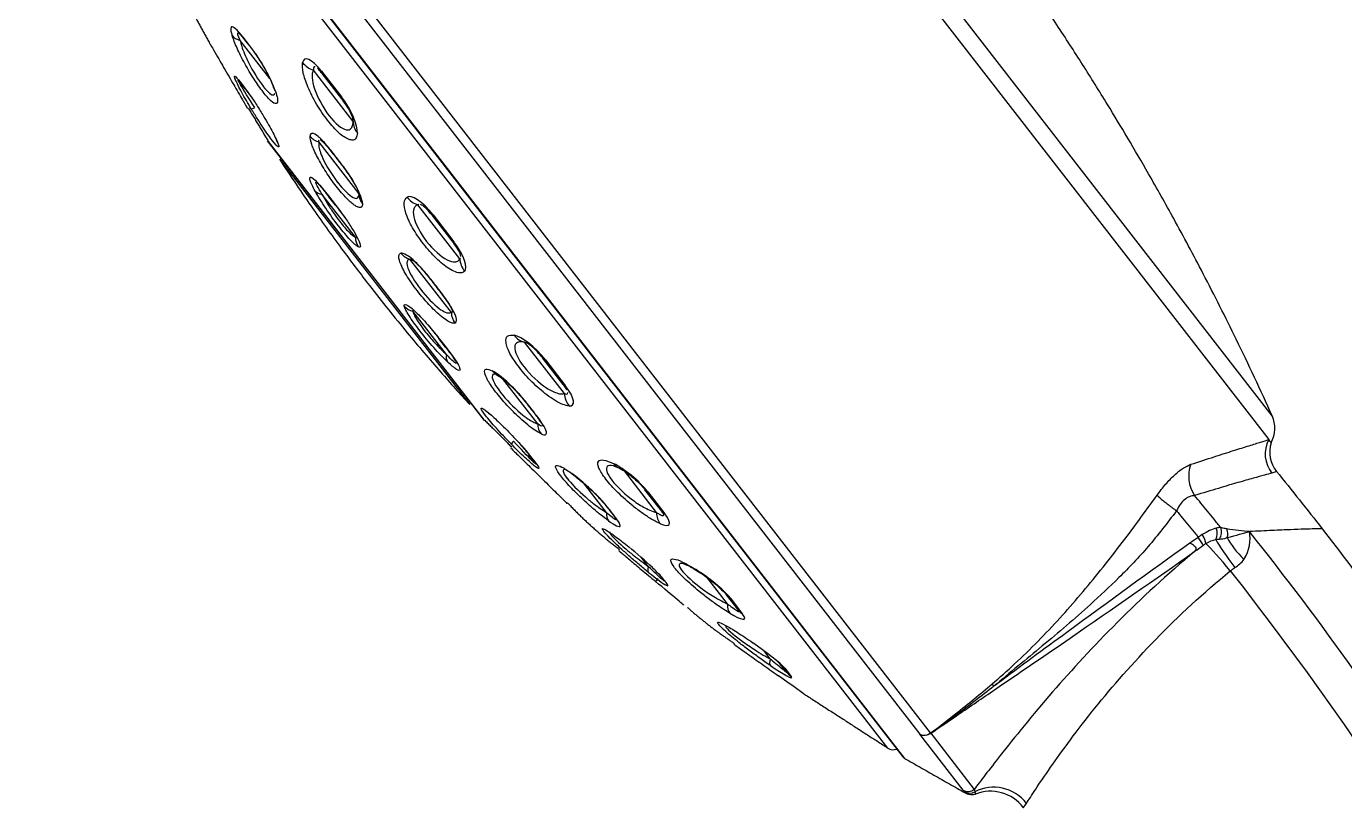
# Model space of a CAD drawing. Extents: x 0 to 1354, y 0 to 992.
# Drawn here: x 839.1 to 904, y 607.4 to 645.9 of the extents above; entities that cross this region are included whole.
import ezdxf

# ---------------------------------------------------------------- set-up
doc = ezdxf.new("R2010")
doc.units = 0
doc.header["$LTSCALE"] = 10
doc.header["$MEASUREMENT"] = 0
doc.layers.add('1', color=7, linetype='CONTINUOUS')

msp = doc.modelspace()

# ---------------------------------------------------------------- linework, layer by layer
at = {"layer": '1', "color": 7, "linetype": 'Continuous'}
for p, q in [((859.569, 678.002), (900.275, 625.524)), ((900.442, 626.702), (860.87, 677.718)), ((839.135, 667.713), (883.104, 611.028)), ((883.635, 611.096), (839.315, 668.233)), ((840.041, 664.393), (861.198, 637.117)), ((840.092, 664.293), (882.272, 609.915)), ((881.531, 610.337), (840.316, 663.47)), ((848.06, 645.18), (848.062, 645.178)), ((851.12, 643.29), (849.66, 645.172)), ((849.983, 645.097), (849.965, 645.12)), ((850.034, 644.995), (850.016, 645.018)), ((850.034, 644.995), (850.056, 644.967)), ((855.225, 641.183), (853.265, 643.709)), ((853.664, 643.656), (854.641, 642.397)), ((849.65, 643.131), (849.85, 642.873)), ((849.903, 642.79), (849.704, 643.046)), ((854.656, 642.298), (853.689, 643.544)), ((856.342, 633.35), (851.005, 640.231)), ((851.031, 640.193), (861.65, 626.504)), ((855.513, 637.627), (853.542, 640.168)), ((851.586, 639.33), (860.952, 627.256)), ((854.4, 639.403), (854.378, 639.432)), ((854.413, 639.35), (854.391, 639.378)), ((855.331, 635.486), (853.683, 637.611)), ((854.007, 637.514), (854.332, 637.095)), ((854.346, 637.061), (854.024, 637.476)), ((855.522, 637.477), (855.515, 637.479)), ((861.198, 637.117), (882.356, 609.841)), ((860.468, 634.423), (858.407, 637.08)), ((860.131, 635.239), (859.115, 636.549)), ((859.148, 636.586), (860.175, 635.262)), ((860.052, 631.775), (858.011, 634.406)), ((861.68, 626.469), (856.342, 633.35)), ((859.283, 633.072), (859.26, 633.102)), ((859.311, 633.072), (859.288, 633.102)), ((859.808, 629.715), (858.16, 631.839)), ((859.763, 630.079), (859.441, 630.494)), ((859.47, 630.471), (859.795, 630.053)), ((865.611, 627.793), (863.651, 630.32)), ((865.556, 628.245), (864.59, 629.491)), ((864.682, 629.452), (865.658, 628.193)), ((864.3, 626.299), (862.569, 628.53)), ((865.556, 628.245), (865.622, 628.16)), ((863.985, 627.011), (863.964, 627.037)), ((864.053, 626.958), (864.032, 626.985)), ((864.083, 624.509), (863.884, 624.765)), ((863.951, 624.694), (864.152, 624.435)), ((870.149, 621.942), (868.566, 623.983)), ((867.683, 621.938), (866.553, 623.394)), ((870.401, 621.999), (869.579, 623.059)), ((869.724, 622.951), (870.555, 621.88)), ((865.742, 622.386), (865.74, 622.388)), ((867.854, 622.022), (867.869, 622.003)), ((867.884, 621.983), (867.869, 622.003)), ((867.986, 621.888), (867.97, 621.908)), ((870.401, 621.999), (870.406, 621.992)), ((869.744, 619.28), (869.4, 619.723)), ((870.287, 618.886), (870.446, 618.68)), ((870.455, 618.669), (870.446, 618.68)), ((870.578, 618.546), (870.57, 618.557)), ((873.639, 617.443), (872.624, 618.752)), ((874.19, 617.114), (873.593, 617.884)), ((873.782, 617.721), (874.385, 616.942)), ((871.474, 617.39), (871.48, 617.383)), ((875.739, 614.736), (875.421, 615.145)), ((876.554, 614.067), (876.24, 614.472)), ((876.457, 614.272), (876.774, 613.863)), ((877.495, 612.933), (877.488, 612.942)), ((883.108, 611.026), (883.104, 611.028)), ((885.242, 608.274), (883.108, 611.026)), ((883.587, 611.059), (883.592, 611.053)), ((883.643, 611.076), (885.784, 608.317)), ((885.839, 608.078), (885.84, 608.076))]:
    msp.add_line(p, q, dxfattribs=at)
for centre, radius, start, end in [((851.426, 640.5), 0.5, 212.49943, 217.80043), ((862.045, 626.81), 0.5, 217.80043, 223.10116), ((899.075, 626.085), 1.5, 331.57074, 24.28369), ((901.822, 624.91), 1.5, 162.11738, 219.10436), ((881.791, 610.764), 0.5, 238.70225, 291.53717), ((882.509, 610.099), 0.3, 217.80043, 239.28606), ((886.589, 606.222), 2, 36.68014, 112.01512)]:
    msp.add_arc(centre, radius, start, end, dxfattribs=at)
at = {"layer": '1', "color": 7, "linetype": 'Continuous', "extrusion": (-6.12323e-17, 7.4988e-33, -1)}
msp.add_arc((-885.652, 608.54), 0.5, 247.98488, 298.57671, dxfattribs=at)
at = {"layer": '1', "color": 7, "linetype": 'Continuous'}
for centre, major_axis, ratio, start_param, end_param in [((848.762, 645.566), (-0.632, -0.49), 0.999814, 6.129539, 6.283185), ((849.946, 645.803), (-0.763, -0.24), 0.790647, 0.258383, 0.955246), ((850.667, 645.485), (-0.632, -0.49), 0.601951, 6.04877, 6.283185), ((853.556, 644.584), (-0.984, 0.179), 0.920519, 0.762673, 1.440702), ((854.479, 644.157), (-0.79, -0.613), 0.336273, 5.969297, 6.283185), ((850.336, 643.537), (0.632, 0.49), 0.820215, 2.987946, 3.141593), ((850.535, 643.28), (-0.632, -0.49), 0.797517, 6.129539, 6.283185), ((852.07, 643.066), (-0.759, -0.252), 0.768418, 6.253134, 6.575553), ((855.446, 642.911), (0.79, 0.613), 0.281505, 2.827704, 3.141593), ((850.882, 642.222), (-0.684, -0.414), 0.069588, 0.056778, 0.698233), ((856.224, 641.144), (-0.998, 0.063), 0.898066, 0.027091, 0.70512), ((853.752, 640.896), (-0.799, 0.038), 0.944594, 0.651641, 1.348505), ((852.184, 640.543), (-0.748, -0.283), 0.920959, 6.24363, 6.510766), ((855.024, 639.868), (0.632, 0.49), 0.274487, 2.907178, 3.141593), ((855.046, 639.84), (-0.632, -0.49), 0.272839, 6.04877, 6.283185), ((854, 638.202), (-0.698, -0.391), 0.638772, 0.144702, 0.786157), ((854.656, 637.967), (0.632, 0.49), 0.327322, 2.987946, 3.141593), ((854.978, 637.552), (-0.632, -0.49), 0.290596, 6.129539, 6.283185), ((856.312, 637.596), (-0.8, -0.014), 0.934499, 6.22356, 6.920424), ((858.64, 638.029), (-0.51, 0.86), 0.956087, 1.665107, 2.343136), ((859.905, 637.162), (-0.79, -0.613), 0.028793, 5.969297, 6.283185), ((856.108, 635.485), (0.359, 0.715), 0.963967, 2.019888, 2.661343), ((860.921, 635.852), (0.79, 0.613), 0.028793, 3.141593, 3.455481), ((858.184, 635.183), (-0.15, 0.786), 0.970968, 2.0263, 2.723163), ((861.446, 634.412), (-0.706, 0.708), 0.956087, 0.798457, 1.476486), ((859.892, 633.592), (0.632, 0.49), 0.091415, 3.141593, 3.376008), ((859.915, 633.563), (-0.632, -0.49), 0.093121, 0, 0.234415), ((858.352, 632.592), (-0.782, -0.17), 0.963967, 0.480249, 1.121705), ((860.834, 631.767), (-0.263, 0.756), 0.974371, 1.233845, 1.930708), ((863.862, 631.297), (0.188, 0.982), 0.898066, 2.436473, 3.114501), ((860.073, 630.984), (0.632, 0.49), 0.290596, 3.141593, 3.295239), ((860.395, 630.569), (-0.632, -0.49), 0.327322, 0, 0.153647), ((860.46, 629.874), (0.552, 0.579), 0.638772, 2.355436, 2.996891), ((865.38, 630.104), (-0.79, -0.613), 0.281505, 0, 0.313888), ((862.642, 629.436), (0.363, 0.713), 0.866208, 2.726411, 3.118255), ((866.346, 628.858), (0.79, 0.613), 0.336273, 3.141593, 3.455481), ((866.531, 627.857), (0.071, 0.997), 0.920519, 1.700891, 2.378919), ((862.275, 627.534), (0.46, 0.655), 0.920959, 2.914012, 3.198367), ((864.596, 627.527), (0.632, 0.49), 0.444971, 3.141593, 3.376008), ((864.617, 627.501), (-0.632, -0.49), 0.446505, 0, 0.234415), ((865.024, 626.365), (0.341, 0.724), 0.882649, 2.049803, 2.746667), ((863.578, 625.854), (0.572, 0.56), 0.069588, 2.443359, 3.084815), ((901.589, 624.816), (0.421, -1.44), 0.990409, 3.938422, 5.107345), ((864.516, 625.255), (0.632, 0.49), 0.797517, 3.141593, 3.295239), ((864.715, 624.999), (-0.632, -0.49), 0.820215, 0, 0.153647), ((868.711, 625.047), (0.439, 0.899), 0.752136, 2.751698, 3.1274), ((897.626, 623.6), (0.449, -1.431), 0.845009, 3.953017, 5.044547), ((866.524, 624.431), (0.47, 0.647), 0.644461, 2.929366, 3.225859), ((870.369, 623.672), (-0.79, -0.613), 0.564247, 0, 0.313888), ((866.29, 622.969), (0.632, 0.49), 0.999814, 3.141593, 3.295239), ((868.317, 622.12), (0.464, 0.651), 0.67172, 2.272821, 2.969684), ((868.501, 622.493), (0.632, 0.49), 0.738431, 3.141593, 3.376008), ((868.516, 622.474), (-0.632, -0.49), 0.739586, 0, 0.234415), ((870.98, 622.12), (0.4, 0.917), 0.794845, 2.089679, 2.767708), ((871.191, 622.612), (0.79, 0.613), 0.610836, 3.141593, 3.455481), ((897.409, 620.939), (0.022, -0.5), 0.658101, 0.827819, 2.023829), ((897.583, 620.925), (-0.108, -0.488), 0.728057, 1.102948, 2.311081), ((897.881, 620.856), (-0.086, -0.493), 0.754515, 1.387842, 2.281452), ((896.912, 620.772), (0.25, -0.433), 0.241791, 0.465728, 1.609611), ((898.265, 618.974), (-1.26, 1.553), 0.07539, 4.709308, 5.830934), ((898.692, 619.302), (-1.171, 1.621), 0.059104, 0.58893, 1.575202), ((899.63, 620.088), (-1.467, 1.359), 0.361279, 0.764358, 1.515616), ((870.268, 619.605), (0.503, 0.622), 0.370072, 2.384959, 3.081822), ((872.71, 619.89), (0.531, 0.847), 0.532582, 2.913526, 3.209486), ((870.613, 619.16), (0.513, 0.614), 0.018443, 2.467967, 3.16483), ((870.613, 619.16), (0.513, 0.614), 0.018443, 2.467967, 3.16483), ((871.079, 619.17), (0.632, 0.49), 0.932162, 3.141593, 3.376008), ((871.087, 619.16), (-0.632, -0.49), 0.932781, 0, 0.234415), ((874.383, 618.497), (-0.79, -0.613), 0.791757, 0, 0.313888), ((874.359, 617.764), (0.516, 0.857), 0.591366, 2.274383, 2.952412), ((874.981, 617.727), (0.79, 0.613), 0.825606, 3.141593, 3.455481), ((876.337, 615.215), (0.563, 0.827), 0.329999, 2.392717, 3.070746), ((877.03, 615.084), (-0.79, -0.613), 0.941765, 0, 0.313888), ((876.72, 614.721), (0.578, 0.816), 0.03633, 2.96891, 3.166156), ((877.344, 614.68), (0.79, 0.613), 0.95956, 3.141593, 3.455481), ((884.953, 611.925), (0.095, -0.121), 0.06588, 3.583979, 4.233587), ((883.356, 611.451), (-0.395, -0.306), 0.902957, 0.411505, 1.57674), ((883.359, 611.45), (-0.395, -0.306), 0.902957, 0.411549, 1.45248), ((852.715, 650.42), (43.775, 33.955), 0.902958, 4.717243, 4.718332), ((886.791, 606.461), (-1.615, 1.179), 0.972943, 4.421123, 5.84877), ((885.482, 608.712), (0.395, 0.306), 0.995323, 3.553142, 4.703662), ((885.563, 608.625), (0.344, 0.362), 0.994828, 3.402967, 4.41939)]:
    msp.add_ellipse(centre, major_axis=major_axis, ratio=ratio, start_param=start_param, end_param=end_param, dxfattribs=at)
for points, knots in [([(900.442, 626.702), (899.873, 627.964), (898.772, 630.309), (897.145, 633.537), (895.695, 636.247), (894.449, 638.467), (893.358, 640.338), (892.277, 642.131), (891.118, 643.988), (889.789, 646.042), (888.195, 648.409), (886.153, 651.298), (884.571, 653.404), (883.679, 654.555)], [0, 0, 0, 0, 0.127492, 0.238457, 0.332806, 0.410489, 0.472843, 0.532186, 0.603305, 0.674314, 0.75745, 0.866048, 1, 1, 1, 1]), ([(849.965, 645.12), (849.836, 645.286), (849.706, 645.455), (849.477, 645.711), (849.38, 645.796), (849.176, 645.889), (849.159, 645.728), (849.257, 645.418)], [0, 0, 0, 0, 0.25, 0.25, 0.5, 0.5, 1, 1, 1, 1]), ([(849.66, 645.172), (849.548, 645.408), (849.503, 645.557), (849.56, 645.546), (849.566, 645.543), (849.573, 645.539)], [0, 0, 0, 0, 0.910021, 0.910021, 1, 1, 1, 1]), ([(849.573, 645.539), (849.601, 645.523), (849.645, 645.48), (849.783, 645.32), (849.888, 645.184), (850.016, 645.018)], [0, 0, 0, 0, 0.445139, 0.445139, 1, 1, 1, 1]), ([(848.062, 645.178), (848.074, 645.159), (848.097, 645.123), (848.273, 644.824), (848.583, 644.292), (848.952, 643.654), (849.283, 643.084), (849.429, 642.831), (849.501, 642.707)], [0, 0, 0, 0, 0.178327, 0.339125, 0.500023, 0.752204, 0.878517, 1, 1, 1, 1]), ([(851.398, 642.656), (851.434, 642.538), (851.503, 642.309), (851.505, 642.11), (851.418, 642.027), (851.204, 642.13), (850.8, 642.593), (850.33, 643.257), (849.875, 644.037), (849.471, 644.823), (849.329, 645.217), (849.257, 645.418)], [0, 0, 0, 0, 0.087607, 0.169371, 0.250856, 0.377447, 0.501128, 0.621802, 0.747777, 0.872041, 1, 1, 1, 1]), ([(849.66, 645.172), (849.682, 645.079), (849.749, 644.784), (850.088, 643.972), (850.559, 643.204), (851.016, 642.614), (851.277, 642.406), (851.355, 642.527), (851.363, 642.576)], [0, 0, 0, 0, 0.097099, 0.305185, 0.602436, 0.603236, 0.900981, 1, 1, 1, 1]), ([(851.398, 642.656), (851.291, 642.98), (851.07, 643.447), (850.668, 644.137), (850.524, 644.362), (850.244, 644.761), (850.113, 644.929), (849.983, 645.097)], [0, 0, 0, 0, 0.5, 0.5, 0.75, 0.75, 1, 1, 1, 1]), ([(850.018, 645.018), (850.146, 644.861), (850.338, 644.602), (850.606, 644.207), (850.792, 643.908), (850.959, 643.61), (851.153, 643.227), (851.255, 642.98), (851.305, 642.83)], [0, 0, 0, 0, 0.266623, 0.392615, 0.515594, 0.636826, 0.757699, 1, 1, 1, 1]), ([(855.427, 640.611), (855.413, 640.52), (855.386, 640.344), (855.231, 640.246), (854.961, 640.291), (854.541, 640.556), (853.954, 641.216), (853.384, 642.046), (852.972, 642.885), (852.714, 643.633), (852.725, 643.933), (852.731, 644.088)], [0, 0, 0, 0, 0.087456, 0.169153, 0.25014, 0.377375, 0.499739, 0.622279, 0.749894, 0.871256, 1, 1, 1, 1]), ([(853.265, 643.709), (853.248, 643.674), (853.201, 643.576), (853.185, 643.296), (853.313, 642.644), (853.743, 641.844), (854.337, 641.078), (854.835, 640.681), (855.119, 640.804), (855.206, 640.992), (855.22, 641.132), (855.225, 641.183)], [0, 0, 0, 0, 0.046355, 0.127416, 0.254336, 0.50001, 0.500136, 0.746142, 0.872777, 0.954138, 1, 1, 1, 1]), ([(853.354, 643.862), (853.308, 643.878), (853.257, 643.858), (853.262, 643.752), (853.265, 643.709)], [0, 0, 0, 0, 0.602963, 1, 1, 1, 1]), ([(853.689, 643.544), (853.633, 643.612), (853.548, 643.715), (853.477, 643.781), (853.455, 643.799)], [0, 0, 0, 0, 0.664787, 1, 1, 1, 1]), ([(850.2, 641.806), (850.119, 641.942), (849.951, 642.223), (849.657, 642.746), (849.387, 643.276), (849.338, 643.509), (849.543, 643.261), (849.65, 643.131)], [0, 0, 0, 0, 0.121003, 0.24993, 0.500418, 0.740079, 1, 1, 1, 1]), ([(850.376, 641.874), (850.093, 642.301), (849.82, 642.733), (849.595, 643.12), (849.552, 643.202), (849.556, 643.231), (849.605, 643.174), (849.704, 643.046)], [0, 0, 0, 0, 0.5, 0.5, 0.75, 0.75, 1, 1, 1, 1]), ([(849.501, 642.707), (849.578, 642.574), (849.729, 642.313), (849.948, 641.936), (850.015, 641.819), (850.015, 641.819), (850.015, 641.819)], [0, 0, 0, 0, 0.26018, 0.505794, 0.999067, 1, 1, 1, 1]), ([(849.85, 642.873), (849.945, 642.747), (850.126, 642.507), (850.474, 641.987), (850.882, 641.328), (851.218, 640.734), (851.429, 640.317), (851.486, 640.179), (851.514, 640.112)], [0, 0, 0, 0, 0.178327, 0.339125, 0.500023, 0.752204, 0.878517, 1, 1, 1, 1]), ([(849.888, 642.81), (849.952, 642.727), (850.087, 642.547), (850.245, 642.324), (850.324, 642.209)], [0, 0, 0, 0, 0.515527, 1, 1, 1, 1]), ([(855.225, 641.183), (855.223, 641.225), (855.217, 641.332), (855.103, 641.613), (854.899, 641.969), (854.727, 642.201), (854.656, 642.298)], [0, 0, 0, 0, 0.200427, 0.49953, 0.790892, 1, 1, 1, 1]), ([(851.514, 640.112), (851.534, 640.052), (851.573, 639.936), (851.527, 639.9), (851.287, 640.159), (850.875, 640.74), (850.493, 641.328), (850.3, 641.643), (850.2, 641.806)], [0, 0, 0, 0, 0.130106, 0.252927, 0.499594, 0.746402, 0.869479, 1, 1, 1, 1]), ([(851.333, 640.503), (851.333, 640.503), (851.372, 640.421), (851.403, 640.351), (851.425, 640.292)], [0, 0, 0, 0, 0.000115, 1, 1, 1, 1]), ([(854.378, 639.432), (854.223, 639.631), (854.064, 639.836), (853.759, 640.19), (853.614, 640.338), (853.25, 640.637), (853.104, 640.642), (853.095, 640.468)], [0, 0, 0, 0, 0.25, 0.25, 0.5, 0.5, 1, 1, 1, 1]), ([(855.677, 637.14), (855.67, 637.076), (855.658, 636.952), (855.527, 636.925), (855.288, 637.038), (854.91, 637.352), (854.383, 637.973), (853.858, 638.709), (853.443, 639.437), (853.138, 640.096), (853.11, 640.343), (853.095, 640.468)], [0, 0, 0, 0, 0.087607, 0.169371, 0.250856, 0.377447, 0.501128, 0.621802, 0.747777, 0.872041, 1, 1, 1, 1]), ([(853.542, 640.168), (853.533, 640.113), (853.507, 639.94), (853.706, 639.307), (854.179, 638.537), (854.731, 637.826), (855.136, 637.436), (855.455, 637.367), (855.491, 637.528), (855.513, 637.627)], [0, 0, 0, 0, 0.080562, 0.253207, 0.499831, 0.500495, 0.747529, 0.843295, 1, 1, 1, 1]), ([(853.587, 640.283), (853.614, 640.273), (853.651, 640.247), (853.769, 640.142), (853.863, 640.04), (854.096, 639.759), (854.236, 639.578), (854.391, 639.378)], [0, 0, 0, 0, 0.248031, 0.248031, 0.624016, 0.624016, 1, 1, 1, 1]), ([(851.586, 639.33), (852.129, 638.498), (853.161, 636.971), (854.651, 634.901), (855.591, 633.661), (856.024, 633.103)], [0, 0, 0, 0, 0.389678, 0.722924, 1, 1, 1, 1]), ([(855.677, 637.14), (855.674, 637.33), (855.532, 637.695), (855.166, 638.337), (855.021, 638.564), (854.714, 638.999), (854.556, 639.201), (854.4, 639.403)], [0, 0, 0, 0, 0.5, 0.5, 0.75, 0.75, 1, 1, 1, 1]), ([(854.413, 639.35), (854.571, 639.146), (854.725, 638.948), (855, 638.575), (855.119, 638.401), (855.219, 638.244), (855.221, 638.24), (855.224, 638.235)], [0, 0, 0, 0, 0.492929, 0.492929, 0.985859, 0.985859, 1, 1, 1, 1]), ([(853.345, 637.751), (853.29, 637.853), (853.177, 638.064), (853.059, 638.36), (853.076, 638.521), (853.427, 638.238), (853.809, 637.762), (854.007, 637.514)], [0, 0, 0, 0, 0.121003, 0.24993, 0.500418, 0.740079, 1, 1, 1, 1]), ([(855.471, 635.011), (855.419, 635.043), (855.319, 635.106), (855.009, 635.411), (854.5, 636.018), (853.954, 636.771), (853.572, 637.359), (853.422, 637.618), (853.345, 637.751)], [0, 0, 0, 0, 0.130106, 0.252927, 0.499594, 0.746402, 0.869479, 1, 1, 1, 1]), ([(853.403, 638.192), (853.433, 638.179), (853.494, 638.122), (853.692, 637.898), (853.842, 637.711), (854.024, 637.476)], [0, 0, 0, 0, 0.462834, 0.462834, 1, 1, 1, 1]), ([(853.683, 637.611), (853.763, 637.463), (853.918, 637.178), (854.237, 636.693), (854.609, 636.181), (855.049, 635.667), (855.234, 635.549), (855.331, 635.486)], [0, 0, 0, 0, 0.179168, 0.347393, 0.501625, 0.737142, 1, 1, 1, 1]), ([(854.332, 637.095), (854.473, 636.91), (854.74, 636.558), (855.114, 636.004), (855.441, 635.451), (855.584, 635.105), (855.569, 634.979), (855.503, 635), (855.471, 635.011)], [0, 0, 0, 0, 0.178327, 0.339125, 0.500023, 0.752204, 0.878517, 1, 1, 1, 1]), ([(860.706, 633.807), (860.649, 633.77), (860.541, 633.699), (860.265, 633.756), (859.866, 633.968), (859.319, 634.396), (858.875, 634.904), (858.48, 635.413), (858.097, 635.971), (857.786, 636.681), (857.672, 637.241), (857.803, 637.387), (857.87, 637.462)], [0, 0, 0, 0, 0.087458, 0.169158, 0.250147, 0.37738, 0.499751, 0.500394, 0.622942, 0.750385, 0.871489, 1, 1, 1, 1]), ([(859.115, 636.549), (859.045, 636.635), (858.879, 636.839), (858.676, 637.021), (858.567, 637.085), (858.531, 637.098)], [0, 0, 0, 0, 0.303083, 0.72806, 1, 1, 1, 1]), ([(858.407, 637.08), (858.373, 637.066), (858.279, 637.029), (858.171, 636.868), (858.152, 636.405), (858.521, 635.684), (859.145, 634.879), (859.753, 634.341), (860.206, 634.247), (860.388, 634.311), (860.447, 634.393), (860.468, 634.423)], [0, 0, 0, 0, 0.046355, 0.127416, 0.254336, 0.50001, 0.500136, 0.746142, 0.872777, 0.954138, 1, 1, 1, 1]), ([(860.517, 634.539), (860.513, 634.577), (860.478, 634.698), (860.353, 634.938), (860.196, 635.151), (860.131, 635.239)], [0, 0, 0, 0, 0.269795, 0.694903, 1, 1, 1, 1]), ([(860.237, 631.261), (860.185, 631.256), (860.083, 631.247), (859.824, 631.386), (859.453, 631.669), (858.951, 632.143), (858.34, 632.868), (857.782, 633.661), (857.511, 634.242), (857.425, 634.617), (857.518, 634.677), (857.565, 634.707)], [0, 0, 0, 0, 0.087565, 0.16929, 0.250736, 0.377265, 0.500887, 0.639925, 0.78603, 0.891403, 1, 1, 1, 1]), ([(859.288, 633.102), (859.127, 633.308), (858.962, 633.521), (858.62, 633.924), (858.444, 634.112), (857.957, 634.569), (857.689, 634.731), (857.565, 634.707)], [0, 0, 0, 0, 0.25, 0.25, 0.5, 0.5, 1, 1, 1, 1]), ([(858.011, 634.406), (857.97, 634.394), (857.839, 634.355), (857.848, 633.968), (858.248, 633.291), (858.819, 632.555), (859.314, 632.05), (859.822, 631.737), (859.964, 631.76), (860.052, 631.775)], [0, 0, 0, 0, 0.080562, 0.253207, 0.499831, 0.500495, 0.747529, 0.843295, 1, 1, 1, 1]), ([(858.053, 634.408), (858.123, 634.389), (858.25, 634.292), (858.533, 634), (858.66, 633.856), (858.942, 633.511), (859.099, 633.31), (859.26, 633.102)], [0, 0, 0, 0, 0.443294, 0.443294, 0.721647, 0.721647, 1, 1, 1, 1]), ([(856.024, 633.103), (856.63, 632.321), (857.781, 630.885), (859.433, 628.942), (860.473, 627.78), (860.952, 627.256)], [0, 0, 0, 0, 0.388064, 0.721562, 1, 1, 1, 1]), ([(859.283, 633.072), (859.445, 632.862), (859.594, 632.672), (859.837, 632.339), (859.931, 632.198), (860.068, 631.961), (860.103, 631.874), (860.105, 631.824)], [0, 0, 0, 0, 0.320135, 0.320135, 0.64027, 0.64027, 1, 1, 1, 1]), ([(860.237, 631.261), (860.35, 631.301), (860.32, 631.523), (860.051, 632.04), (859.926, 632.24), (859.635, 632.655), (859.473, 632.863), (859.311, 633.072)], [0, 0, 0, 0, 0.5, 0.5, 0.75, 0.75, 1, 1, 1, 1]), ([(857.734, 632.093), (857.733, 632.126), (857.73, 632.194), (857.86, 632.171), (858.19, 631.928), (858.838, 631.262), (859.254, 630.742), (859.47, 630.471)], [0, 0, 0, 0, 0.121003, 0.24993, 0.500418, 0.740079, 1, 1, 1, 1]), ([(859.86, 629.352), (859.751, 629.46), (859.538, 629.668), (859.064, 630.183), (858.47, 630.899), (858.008, 631.545), (857.789, 631.922), (857.753, 632.035), (857.734, 632.093)], [0, 0, 0, 0, 0.130106, 0.252927, 0.499594, 0.746402, 0.869479, 1, 1, 1, 1]), ([(858.16, 631.839), (858.177, 631.773), (858.211, 631.643), (858.425, 631.293), (858.756, 630.834), (859.267, 630.229), (859.621, 629.892), (859.808, 629.715)], [0, 0, 0, 0, 0.179168, 0.347393, 0.501625, 0.737142, 1, 1, 1, 1]), ([(865.845, 627.181), (865.747, 627.198), (865.558, 627.231), (865.174, 627.428), (864.671, 627.773), (864.034, 628.317), (863.373, 629.073), (862.876, 629.809), (862.705, 630.338), (862.766, 630.674), (863.018, 630.663), (863.148, 630.658)], [0, 0, 0, 0, 0.087456, 0.169153, 0.25014, 0.377375, 0.499739, 0.622279, 0.749894, 0.871256, 1, 1, 1, 1]), ([(859.763, 630.079), (859.944, 629.845), (860.088, 629.654), (860.255, 629.406), (860.295, 629.333), (860.301, 629.299)], [0, 0, 0, 0, 0.538648, 0.538648, 1, 1, 1, 1]), ([(859.795, 630.053), (859.927, 629.878), (860.178, 629.547), (860.422, 629.161), (860.517, 628.906), (860.384, 628.917), (860.122, 629.111), (859.946, 629.273), (859.86, 629.352)], [0, 0, 0, 0, 0.178327, 0.339125, 0.500023, 0.752204, 0.878517, 1, 1, 1, 1]), ([(863.651, 630.32), (863.6, 630.328), (863.461, 630.349), (863.257, 630.311), (863.069, 630.066), (863.33, 629.484), (863.923, 628.719), (864.592, 628.103), (865.192, 627.818), (865.467, 627.764), (865.573, 627.785), (865.611, 627.793)], [0, 0, 0, 0, 0.046355, 0.127416, 0.254336, 0.50001, 0.500136, 0.746142, 0.872777, 0.954138, 1, 1, 1, 1]), ([(864.59, 629.491), (864.514, 629.584), (864.332, 629.808), (864.037, 630.096), (863.818, 630.257), (863.726, 630.294), (863.702, 630.303)], [0, 0, 0, 0, 0.226858, 0.544954, 0.873301, 1, 1, 1, 1]), ([(864.463, 625.813), (864.367, 625.865), (864.181, 625.964), (863.815, 626.24), (863.35, 626.644), (862.78, 627.206), (862.217, 627.873), (861.802, 628.468), (861.66, 628.844), (861.706, 629.05), (861.941, 628.957), (862.061, 628.91)], [0, 0, 0, 0, 0.087607, 0.169371, 0.250856, 0.377447, 0.501128, 0.621802, 0.747777, 0.872041, 1, 1, 1, 1]), ([(862.215, 628.743), (862.112, 628.756), (861.966, 628.651), (862.217, 628.175), (862.73, 627.513), (863.255, 626.969), (863.908, 626.47), (864.15, 626.364), (864.3, 626.299)], [0, 0, 0, 0, 0.169733, 0.443924, 0.444662, 0.719309, 0.825779, 1, 1, 1, 1]), ([(864.032, 626.985), (863.888, 627.171), (863.739, 627.364), (863.402, 627.758), (863.216, 627.959), (862.662, 628.503), (862.297, 628.79), (862.061, 628.91)], [0, 0, 0, 0, 0.25, 0.25, 0.5, 0.5, 1, 1, 1, 1]), ([(862.308, 628.722), (862.29, 628.727), (862.258, 628.736), (862.228, 628.742), (862.215, 628.743)], [0, 0, 0, 0, 0.513755, 1, 1, 1, 1]), ([(862.259, 628.734), (862.363, 628.68), (862.541, 628.559), (862.828, 628.315), (863.058, 628.096), (863.296, 627.848), (863.62, 627.48), (863.839, 627.207), (863.978, 627.021)], [0, 0, 0, 0, 0.239123, 0.359362, 0.480082, 0.603088, 0.729915, 1, 1, 1, 1]), ([(865.746, 627.954), (865.734, 627.98), (865.687, 628.065), (865.609, 628.173), (865.556, 628.245)], [0, 0, 0, 0, 0.333837, 1, 1, 1, 1]), ([(863.21, 627.965), (863.31, 627.852), (863.414, 627.73), (863.668, 627.42), (863.819, 627.225), (863.964, 627.037)], [0, 0, 0, 0, 0.417864, 0.417864, 1, 1, 1, 1]), ([(865.611, 627.793), (865.652, 627.78), (865.753, 627.748), (865.785, 627.793), (865.781, 627.841)], [0, 0, 0, 0, 0.401743, 1, 1, 1, 1]), ([(863.005, 625.298), (862.873, 625.434), (862.616, 625.699), (862.142, 626.215), (861.681, 626.759), (861.489, 627.057), (861.535, 627.092), (861.638, 627.026), (861.691, 626.992)], [0, 0, 0, 0, 0.130106, 0.252927, 0.499594, 0.746402, 0.869479, 1, 1, 1, 1]), ([(861.691, 626.992), (861.749, 626.948), (861.87, 626.857), (862.224, 626.545), (862.776, 626.016), (863.505, 625.245), (863.799, 624.883), (863.951, 624.694)], [0, 0, 0, 0, 0.121003, 0.24993, 0.500418, 0.740079, 1, 1, 1, 1]), ([(861.843, 626.861), (861.895, 626.825), (861.955, 626.778), (862.025, 626.72), (862.025, 626.72)], [0, 0, 0, 0, 0.999956, 1, 1, 1, 1]), ([(863.985, 627.011), (864.13, 626.823), (864.253, 626.665), (864.394, 626.468), (864.435, 626.406), (864.463, 626.357)], [0, 0, 0, 0, 0.629153, 0.629153, 1, 1, 1, 1]), ([(864.463, 625.813), (864.69, 625.706), (864.786, 625.765), (864.662, 626.096), (864.577, 626.245), (864.344, 626.584), (864.198, 626.771), (864.053, 626.958)], [0, 0, 0, 0, 0.5, 0.5, 0.75, 0.75, 1, 1, 1, 1]), ([(864.083, 624.509), (864.181, 624.382), (864.225, 624.32), (864.196, 624.323), (864.127, 624.385), (863.812, 624.696), (863.457, 625.072), (863.115, 625.451)], [0, 0, 0, 0, 0.25, 0.25, 0.5, 0.5, 1, 1, 1, 1]), ([(896.44, 624.31), (896.835, 624.438), (897.616, 624.689), (898.567, 624.992), (899.333, 625.234), (899.921, 625.417), (900.157, 625.488), (900.275, 625.524)], [0, 0, 0, 0, 0.208256, 0.411317, 0.610219, 0.806062, 1, 1, 1, 1]), ([(862.972, 625.115), (862.972, 625.115), (863.068, 625.022), (863.379, 624.716), (863.594, 624.505), (863.704, 624.396)], [0, 0, 0, 0, 0.492595, 0.738852, 1, 1, 1, 1]), ([(864.152, 624.435), (864.225, 624.338), (864.363, 624.153), (864.37, 624.072), (864.173, 624.193), (863.784, 624.534), (863.348, 624.952), (863.118, 625.184), (863.005, 625.298)], [0, 0, 0, 0, 0.178327, 0.339125, 0.500023, 0.752204, 0.878517, 1, 1, 1, 1]), ([(863.426, 625.317), (863.518, 625.212), (863.694, 625.004), (863.835, 624.829), (863.9, 624.746)], [0, 0, 0, 0, 0.481906, 1, 1, 1, 1]), ([(863.704, 624.396), (863.806, 624.297), (864.016, 624.091), (864.486, 623.629), (865.082, 623.043), (865.645, 622.487), (865.707, 622.422), (865.74, 622.388)], [0, 0, 0, 0, 0.121003, 0.24993, 0.500418, 0.740079, 1, 1, 1, 1]), ([(867.784, 621.532), (867.653, 621.629), (867.398, 621.816), (866.963, 622.182), (866.453, 622.644), (865.881, 623.208), (865.41, 623.757), (865.146, 624.157), (865.198, 624.282), (865.451, 624.223), (865.799, 623.984), (865.976, 623.863)], [0, 0, 0, 0, 0.087607, 0.169371, 0.250856, 0.377447, 0.501128, 0.621802, 0.747777, 0.872041, 1, 1, 1, 1]), ([(870.342, 621.383), (870.207, 621.448), (869.946, 621.574), (869.477, 621.88), (868.905, 622.315), (868.23, 622.908), (867.621, 623.596), (867.244, 624.178), (867.247, 624.482), (867.497, 624.575), (867.861, 624.42), (868.048, 624.341)], [0, 0, 0, 0, 0.087456, 0.169153, 0.25014, 0.377375, 0.499739, 0.622279, 0.749894, 0.871256, 1, 1, 1, 1]), ([(868.008, 624.243), (867.88, 624.264), (867.583, 624.246), (867.698, 623.853), (868.203, 623.201), (868.879, 622.576), (869.591, 622.147), (869.945, 621.99), (870.095, 621.955), (870.149, 621.942)], [0, 0, 0, 0, 0.14528, 0.426884, 0.427029, 0.709015, 0.854171, 0.947431, 1, 1, 1, 1]), ([(868.094, 624.226), (868.064, 624.233), (868.036, 624.238), (868.008, 624.243), (868.008, 624.243)], [0, 0, 0, 0, 0.993424, 1, 1, 1, 1]), ([(868.255, 624.156), (868.358, 624.106), (868.572, 623.98), (868.933, 623.713), (869.3, 623.381), (869.509, 623.149), (869.608, 623.026)], [0, 0, 0, 0, 0.252254, 0.50235, 0.747913, 1, 1, 1, 1]), ([(894.78, 622.79), (894.92, 622.974), (895.197, 623.342), (895.64, 623.793), (896.071, 624.148), (896.318, 624.256), (896.44, 624.31)], [0, 0, 0, 0, 0.255199, 0.507298, 0.755172, 1, 1, 1, 1]), ([(865.663, 624.047), (865.64, 624.052), (865.494, 624.059), (865.548, 623.88), (865.935, 623.381), (866.429, 622.877), (867.159, 622.278), (867.482, 622.068), (867.683, 621.938)], [0, 0, 0, 0, 0.048852, 0.362963, 0.363809, 0.678442, 0.800414, 1, 1, 1, 1]), ([(867.97, 621.908), (867.862, 622.048), (867.749, 622.194), (867.461, 622.526), (867.288, 622.71), (866.729, 623.26), (866.305, 623.624), (865.976, 623.863)], [0, 0, 0, 0, 0.25, 0.25, 0.5, 0.5, 1, 1, 1, 1]), ([(866.082, 623.766), (866.238, 623.652), (866.479, 623.46), (866.823, 623.155), (867.075, 622.913), (867.315, 622.666), (867.613, 622.332), (867.791, 622.113), (867.891, 621.977)], [0, 0, 0, 0, 0.244402, 0.365804, 0.486757, 0.609126, 0.734486, 1, 1, 1, 1]), ([(900.435, 623.877), (900.323, 623.847), (900.096, 623.785), (899.53, 623.63), (898.777, 623.416), (897.825, 623.137), (897.033, 622.897), (896.63, 622.775)], [0, 0, 0, 0, 0.186365, 0.379415, 0.579269, 0.786065, 1, 1, 1, 1]), ([(900.658, 623.964), (900.65, 623.958), (900.635, 623.946), (900.502, 623.9), (900.435, 623.877)], [0, 0, 0, 0, 0.499971, 1, 1, 1, 1]), ([(867.363, 622.633), (867.409, 622.579), (867.454, 622.525), (867.633, 622.307), (867.759, 622.145), (867.869, 622.003)], [0, 0, 0, 0, 0.247307, 0.247307, 1, 1, 1, 1]), ([(886.663, 613.501), (887.035, 613.826), (887.812, 614.503), (889.288, 615.951), (890.692, 617.498), (892.006, 619.092), (893.276, 620.713), (894.179, 621.959), (894.78, 622.79)], [0, 0, 0, 0, 0.120079, 0.250381, 0.501072, 0.626288, 0.751115, 1, 1, 1, 1]), ([(896.63, 622.775), (896.545, 622.764), (896.385, 622.743), (896.128, 622.585), (895.9, 622.343), (895.793, 622.132), (895.738, 622.024)], [0, 0, 0, 0, 0.274281, 0.516803, 0.755173, 1, 1, 1, 1]), ([(897.918, 621.196), (897.808, 621.333), (897.697, 621.47), (897.372, 621.87), (897.157, 622.134), (896.838, 622.523), (896.734, 622.649), (896.63, 622.775)], [0, 0, 0, 0, 0.259237, 0.259237, 0.759351, 0.759351, 1, 1, 1, 1]), ([(868.156, 621.594), (868.156, 621.586), (868.151, 621.583), (868.091, 621.594), (867.914, 621.731), (867.683, 621.938)], [0, 0, 0, 0, 0.158248, 0.158248, 1, 1, 1, 1]), ([(867.784, 621.532), (868.106, 621.303), (868.327, 621.2), (868.376, 621.308), (868.345, 621.386), (868.204, 621.608), (868.095, 621.747), (867.986, 621.888)], [0, 0, 0, 0, 0.5, 0.5, 0.75, 0.75, 1, 1, 1, 1]), ([(867.884, 621.983), (867.993, 621.842), (868.074, 621.739), (868.135, 621.647), (868.146, 621.627), (868.152, 621.613)], [0, 0, 0, 0, 0.713425, 0.713425, 1, 1, 1, 1]), ([(870.149, 621.942), (870.21, 621.904), (870.36, 621.81), (870.497, 621.768), (870.516, 621.836), (870.435, 621.951), (870.401, 621.999)], [0, 0, 0, 0, 0.200427, 0.49953, 0.790892, 1, 1, 1, 1]), ([(895.738, 622.024), (895.281, 621.425), (894.401, 620.271), (892.95, 618.758), (891.595, 617.481), (890.327, 616.373), (889.134, 615.371), (887.936, 614.384), (887.144, 613.72), (886.748, 613.388)], [0, 0, 0, 0, 0.180769, 0.347878, 0.502293, 0.627441, 0.75204, 0.876133, 1, 1, 1, 1]), ([(895.738, 622.024), (895.839, 621.902), (895.94, 621.78), (896.255, 621.397), (896.469, 621.135), (896.725, 620.82), (896.768, 620.767), (896.81, 620.714)], [0, 0, 0, 0, 0.280463, 0.280463, 0.87932, 0.87932, 1, 1, 1, 1]), ([(869.752, 618.995), (869.598, 619.121), (869.3, 619.364), (868.841, 619.761), (868.343, 620.208), (867.835, 620.69), (867.515, 621.043), (867.441, 621.197), (867.694, 621.064), (868.136, 620.761), (868.565, 620.419), (868.782, 620.245)], [0, 0, 0, 0, 0.087607, 0.169371, 0.250856, 0.377447, 0.501128, 0.621802, 0.747777, 0.872041, 1, 1, 1, 1]), ([(867.88, 620.953), (867.837, 620.958), (867.841, 620.925), (868.002, 620.717), (868.406, 620.329), (869.138, 619.727), (869.512, 619.451), (869.744, 619.28)], [0, 0, 0, 0, 0.21307, 0.214115, 0.60278, 0.753452, 1, 1, 1, 1]), ([(898.219, 621.128), (898.19, 621.133), (898.16, 621.139), (898.059, 621.163), (897.988, 621.18), (897.918, 621.196)], [0, 0, 0, 0, 0.300602, 0.300602, 1, 1, 1, 1]), ([(902.906, 621.137), (902.887, 621.137), (902.85, 621.137), (902.549, 621.132), (902.062, 621.119), (901.365, 621.094), (900.472, 621.056), (899.714, 621.018), (899.331, 620.999)], [0, 0, 0, 0, 0.157597, 0.318341, 0.482591, 0.6507, 0.823036, 1, 1, 1, 1]), ([(939.976, 493.645), (940.039, 516.377), (937.023, 539.1), (927.061, 571.727), (922.87, 582.253), (912.549, 602.453), (906.427, 612.088), (899.333, 620.997)], [0, 0, 0, 0, 0.5, 0.5, 0.75, 0.75, 1, 1, 1, 1]), ([(902.906, 621.137), (904.738, 618.782), (908.3, 613.948), (913.279, 606.413), (917.906, 598.584), (922.166, 590.498), (927.341, 579.433), (931.712, 568.098), (935.27, 556.794), (937.546, 548.411), (939.493, 539.982), (941.15, 531.354), (942.533, 522.371), (943.632, 512.873), (944.373, 503.182), (944.626, 496.693), (944.693, 493.698)], [0, 0, 0, 0, 0.066499, 0.133873, 0.201247, 0.268621, 0.335995, 0.470742, 0.538116, 0.60549, 0.672864, 0.740238, 0.807612, 0.874986, 0.94236, 1, 1, 1, 1]), ([(870.57, 618.557), (870.512, 618.632), (870.45, 618.711), (870.248, 618.934), (870.108, 619.074), (869.61, 619.546), (869.17, 619.929), (868.782, 620.245)], [0, 0, 0, 0, 0.25, 0.25, 0.5, 0.5, 1, 1, 1, 1]), ([(896.397, 620.424), (894.438, 619.037), (892.421, 617.568), (889.215, 615.211), (888.078, 614.371), (886.862, 613.472), (886.805, 613.43), (886.748, 613.388)], [0, 0, 0, 0, 0.640474, 0.640474, 0.983248, 0.983248, 1, 1, 1, 1]), ([(896.647, 620.033), (896.676, 620.075), (896.738, 620.166), (896.623, 620.31), (896.48, 620.382), (896.397, 620.424)], [0, 0, 0, 0, 0.266102, 0.573528, 1, 1, 1, 1]), ([(868.291, 620.062), (868.291, 620.062), (868.291, 620.062), (868.379, 619.988), (868.811, 619.624), (869.399, 619.133), (869.864, 618.743), (870.1, 618.546)], [0, 0, 0, 0, 0.002345, 0.243672, 0.495599, 0.744105, 1, 1, 1, 1]), ([(873.757, 616.98), (873.593, 617.083), (873.275, 617.281), (872.754, 617.655), (872.154, 618.127), (871.493, 618.701), (870.992, 619.25), (870.776, 619.625), (870.968, 619.685), (871.402, 619.541), (871.857, 619.269), (872.091, 619.129)], [0, 0, 0, 0, 0.087456, 0.169153, 0.25014, 0.377375, 0.499739, 0.622279, 0.749894, 0.871256, 1, 1, 1, 1]), ([(884.92, 611.945), (885.017, 612.01), (885.113, 612.076), (885.815, 612.555), (886.415, 612.964), (888.196, 614.181), (889.361, 614.978), (892.633, 617.23), (894.683, 618.651), (896.647, 620.033)], [0, 0, 0, 0, 0.023071, 0.023071, 0.168021, 0.168021, 0.45792, 0.45792, 1, 1, 1, 1]), ([(896.647, 620.033), (893.925, 617.77), (891.531, 615.29), (888.64, 611.955), (887.759, 610.864), (886.517, 609.283), (886.075, 608.703), (885.784, 608.317)], [0, 0, 0, 0, 0.513419, 0.513419, 0.78575, 0.78575, 1, 1, 1, 1]), ([(870.455, 618.669), (870.513, 618.595), (870.54, 618.56), (870.523, 618.563), (870.479, 618.6), (870.265, 618.79), (870.016, 619.021), (869.744, 619.28)], [0, 0, 0, 0, 0.25, 0.25, 0.5, 0.5, 1, 1, 1, 1]), ([(869.752, 618.995), (870.137, 618.684), (870.466, 618.442), (870.692, 618.322), (870.722, 618.322), (870.694, 618.397), (870.637, 618.47), (870.578, 618.546)], [0, 0, 0, 0, 0.5, 0.5, 0.75, 0.75, 1, 1, 1, 1]), ([(871.465, 619.424), (871.454, 619.426), (871.236, 619.462), (871.199, 619.34), (871.566, 618.866), (872.194, 618.302), (872.972, 617.788), (873.385, 617.556), (873.572, 617.473), (873.639, 617.443)], [0, 0, 0, 0, 0.016969, 0.340848, 0.341014, 0.665332, 0.832279, 0.939539, 1, 1, 1, 1]), ([(872.204, 619.029), (872.336, 618.947), (872.598, 618.77), (873.001, 618.462), (873.369, 618.135), (873.553, 617.936), (873.634, 617.837)], [0, 0, 0, 0, 0.257683, 0.509392, 0.752915, 1, 1, 1, 1]), ([(888.354, 607.628), (888.556, 607.944), (888.968, 608.583), (890.111, 610.219), (890.853, 611.234), (893.45, 614.462), (895.748, 616.922), (898.386, 619.065)], [0, 0, 0, 0, 0.25, 0.25, 0.5, 0.5, 1, 1, 1, 1]), ([(898.386, 619.065), (905.261, 610.303), (911.284, 600.792), (921.394, 580.895), (925.502, 570.521), (931.993, 549.098), (934.341, 538.178), (937.462, 516.021), (938.224, 504.832), (938.224, 493.67)], [0, 0, 0, 0, 0.25, 0.25, 0.5, 0.5, 0.75, 0.75, 1, 1, 1, 1]), ([(871.48, 617.383), (871.48, 617.383), (871.479, 617.386), (871.386, 617.466), (871.296, 617.543), (870.914, 617.865), (870.508, 618.206), (870.1, 618.546)], [0, 0, 0, 0, 0.25, 0.25, 0.5, 0.5, 1, 1, 1, 1]), ([(873.639, 617.443), (873.715, 617.385), (873.904, 617.241), (874.122, 617.095), (874.232, 617.046), (874.203, 617.094), (874.19, 617.114)], [0, 0, 0, 0, 0.200427, 0.49953, 0.790892, 1, 1, 1, 1]), ([(875.756, 614.403), (875.574, 614.529), (875.221, 614.773), (874.683, 615.168), (874.1, 615.618), (873.505, 616.108), (873.156, 616.461), (873.126, 616.594), (873.503, 616.417), (874.098, 616.065), (874.614, 615.714), (874.88, 615.533)], [0, 0, 0, 0, 0.087456, 0.169153, 0.25014, 0.377375, 0.499739, 0.622279, 0.749894, 0.871256, 1, 1, 1, 1]), ([(873.608, 616.339), (873.55, 616.347), (873.538, 616.324), (873.682, 616.138), (874.213, 615.699), (875.003, 615.169), (875.449, 614.895), (875.662, 614.778), (875.739, 614.736)], [0, 0, 0, 0, 0.193865, 0.194069, 0.590705, 0.794879, 0.926057, 1, 1, 1, 1]), ([(873.956, 615.461), (873.955, 615.462), (874.066, 615.383), (874.604, 614.997), (875.322, 614.487), (875.864, 614.102), (876.143, 613.905)], [0, 0, 0, 0, 0.244508, 0.499755, 0.742495, 1, 1, 1, 1]), ([(875.739, 614.736), (875.825, 614.665), (876.038, 614.49), (876.322, 614.258), (876.516, 614.101), (876.543, 614.077), (876.554, 614.067)], [0, 0, 0, 0, 0.200427, 0.49953, 0.790892, 1, 1, 1, 1]), ([(884.864, 612.032), (885.167, 612.273), (885.774, 612.755), (886.367, 613.253), (886.663, 613.501)], [0, 0, 0, 0, 0.500527, 1, 1, 1, 1]), ([(883.592, 611.053), (883.811, 611.218), (884.238, 611.54), (884.659, 611.871), (884.864, 612.032)], [0, 0, 0, 0, 0.51239, 1, 1, 1, 1]), ([(883.592, 611.053), (883.592, 611.053), (883.592, 611.053), (883.593, 611.053), (883.593, 611.053), (883.594, 611.053), (883.595, 611.053), (883.599, 611.054), (883.602, 611.055), (883.61, 611.059), (883.616, 611.062), (883.621, 611.065)], [0, 0, 0, 0, 0.036975, 0.036975, 0.084911, 0.084911, 0.173029, 0.173029, 0.465347, 0.465347, 1, 1, 1, 1]), ([(883.621, 611.064), (883.623, 611.065), (883.625, 611.066), (883.631, 611.07), (883.635, 611.072), (883.641, 611.075), (883.642, 611.076), (883.643, 611.076)], [0, 0, 0, 0, 0.241366, 0.241366, 0.823214, 0.823214, 1, 1, 1, 1]), ([(885.809, 608.193), (885.818, 608.159), (885.835, 608.095), (885.838, 608.083), (885.839, 608.078)], [0, 0, 0, 0, 0.526201, 1, 1, 1, 1])]:
    msp.add_open_spline(points, degree=3, knots=knots, dxfattribs=at)
for points, degree in [([(846.386, 648.332), (847.192, 646.74), (848.073, 645.184)], 2), ([(853.664, 643.656), (853.168, 644.296), (852.786, 644.396), (852.731, 644.088)], 3), ([(855.427, 640.611), (855.449, 640.961), (855.149, 641.742), (854.641, 642.397)], 3), ([(850.053, 641.842), (851.027, 640.225)], 1), ([(853.542, 640.168), (853.525, 640.231), (853.526, 640.271), (853.546, 640.284)], 3), ([(853.683, 637.611), (853.476, 637.936), (853.357, 638.166), (853.384, 638.192)], 3), ([(855.479, 637.758), (855.5, 637.702), (855.511, 637.658), (855.513, 637.627)], 3), ([(859.148, 636.586), (858.621, 637.265), (858.071, 637.582), (857.87, 637.462)], 3), ([(858.453, 637.107), (858.435, 637.101), (858.421, 637.09), (858.407, 637.08)], 3), ([(854.346, 637.061), (854.515, 636.843), (854.679, 636.628), (854.822, 636.432)], 3), ([(855.389, 635.453), (855.376, 635.456), (855.356, 635.467), (855.331, 635.486)], 3), ([(860.706, 633.807), (860.871, 633.972), (860.704, 634.58), (860.175, 635.262)], 3), ([(858.011, 634.406), (858.021, 634.412), (858.035, 634.412), (858.053, 634.408)], 3), ([(860.468, 634.423), (860.483, 634.434), (860.497, 634.445), (860.507, 634.461)], 3), ([(858.16, 631.839), (858.148, 631.867), (858.142, 631.888), (858.142, 631.901)], 3), ([(860.105, 631.824), (860.107, 631.785), (860.088, 631.768), (860.052, 631.775)], 3), ([(858.944, 631.117), (859.099, 630.929), (859.269, 630.715), (859.441, 630.494)], 3), ([(864.682, 629.452), (864.176, 630.104), (863.494, 630.592), (863.148, 630.658)], 3), ([(860.3, 629.285), (860.283, 629.244), (860.083, 629.421), (859.808, 629.715)], 3), ([(862.232, 628.739), (862.259, 628.734)], 1), ([(862.233, 628.738), (862.259, 628.734)], 1), ([(865.845, 627.181), (866.156, 627.159), (866.157, 627.55), (865.658, 628.193)], 3), ([(861.694, 626.483), (863.018, 625.161)], 1), ([(864.515, 626.206), (864.497, 626.176), (864.419, 626.211), (864.3, 626.299)], 3), ([(900.394, 625.37), (900.394, 625.37), (900.354, 625.422), (900.275, 625.524)], 3), ([(863.626, 625.091), (863.72, 624.975), (863.807, 624.865), (863.884, 624.765)], 3), ([(868.045, 624.235), (868.255, 624.156)], 1), ([(869.724, 622.951), (869.289, 623.512), (868.522, 624.109), (868.048, 624.341)], 3), ([(900.658, 623.964), (901.417, 623.029), (902.167, 622.087), (902.906, 621.137)], 3), ([(865.767, 622.415), (866.957, 621.162), (868.332, 620.11)], 2), ([(870.342, 621.383), (870.786, 621.19), (870.974, 621.34), (870.555, 621.88)], 3), ([(897.695, 621.171), (897.494, 621.126), (897.256, 621.011), (897.006, 620.85)], 3), ([(897.918, 621.196), (897.85, 621.197), (897.776, 621.189), (897.695, 621.171)], 3), ([(899.333, 620.997), (898.983, 621.031), (898.616, 621.06), (898.219, 621.128)], 3), ([(898.231, 620.702), (898.691, 620.822), (899.033, 620.925), (899.333, 620.997)], 3), ([(899.059, 619.634), (899.339, 620.049), (899.397, 620.577), (899.333, 620.997)], 3), ([(899.331, 620.999), (899.331, 620.998), (899.332, 620.998), (899.333, 620.997)], 3), ([(896.811, 620.714), (896.672, 620.618), (896.534, 620.522), (896.396, 620.425)], 3), ([(896.647, 620.033), (896.781, 620.131), (896.915, 620.228), (897.051, 620.325)], 3), ([(897.051, 620.325), (897.017, 620.399), (896.919, 620.558), (896.81, 620.714)], 3), ([(897.006, 620.85), (896.941, 620.807), (896.875, 620.761), (896.811, 620.714)], 3), ([(897.051, 620.325), (897.094, 620.356), (897.138, 620.385), (897.182, 620.413)], 3), ([(897.182, 620.413), (897.351, 620.518), (897.518, 620.588), (897.665, 620.612)], 3), ([(897.665, 620.612), (897.73, 620.625), (897.792, 620.632), (897.851, 620.634)], 3), ([(897.851, 620.634), (897.959, 620.638), (898.081, 620.63), (898.231, 620.702)], 3), ([(898.602, 619.226), (898.779, 619.343), (898.943, 619.465), (899.059, 619.634)], 3), ([(870.224, 618.959), (870.317, 618.848), (870.392, 618.751), (870.446, 618.68)], 3), ([(871.474, 619.421), (871.698, 619.36), (872.204, 619.029)], 2), ([(873.782, 617.721), (873.46, 618.136), (872.664, 618.769), (872.091, 619.129)], 3), ([(898.386, 619.065), (898.455, 619.123), (898.527, 619.176), (898.602, 619.226)], 3), ([(871.662, 617.272), (872.758, 616.303), (873.981, 615.495)], 2), ([(873.757, 616.98), (874.308, 616.648), (874.684, 616.557), (874.385, 616.942)], 3), ([(876.457, 614.272), (876.28, 614.5), (875.515, 615.094), (874.88, 615.533)], 3), ([(875.756, 614.403), (876.379, 613.979), (876.923, 613.671), (876.774, 613.863)], 3), ([(876.1, 614.609), (876.177, 614.538), (876.239, 614.473), (876.288, 614.415)], 3), ([(877.488, 612.942), (877.473, 612.962), (876.796, 613.443), (876.143, 613.905)], 3), ([(886.748, 613.388), (886.148, 612.91), (885.533, 612.437), (884.902, 611.975)], 3), ([(877.496, 612.954), (881.537, 610.346)], 1), ([(884.902, 611.975), (884.482, 611.669), (884.053, 611.366), (883.621, 611.065)], 3), ([(883.643, 611.076), (884.071, 611.368), (884.497, 611.657), (884.92, 611.945)], 3), ([(882.356, 609.841), (885.432, 608.091)], 1), ([(885.323, 608.187), (885.295, 608.214), (885.265, 608.244), (885.242, 608.274)], 3), ([(885.413, 608.101), (885.413, 608.101), (885.384, 608.129), (885.323, 608.187)], 3), ([(885.784, 608.317), (885.792, 608.276), (885.801, 608.234), (885.809, 608.193)], 3), ([(888.193, 607.417), (888.193, 607.417), (888.258, 607.477), (888.354, 607.628)], 3)]:
    msp.add_open_spline(points, degree=degree, dxfattribs=at)
for points, weights in [([(894.78, 622.79), (895.038, 622.525), (895.738, 622.024)], [1, 0.848701129069, 1]), ([(886.663, 613.501), (886.684, 613.464), (886.748, 613.388)], [1, 0.840790855259, 1]), ([(884.92, 611.945), (884.915, 611.955), (884.902, 611.975)], [1, 0.906701339219, 0.91764094632])]:
    msp.add_rational_spline(points, weights, degree=2, dxfattribs=at)

doc.saveas('drawing.dxf')
